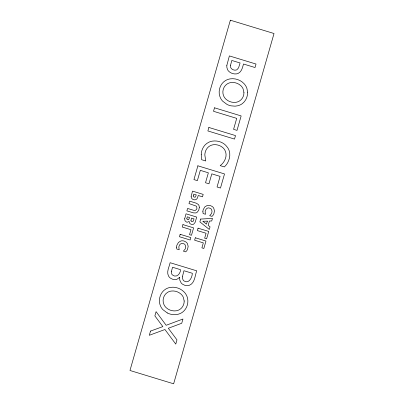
<?xml version="1.0" encoding="UTF-8"?>
<svg xmlns="http://www.w3.org/2000/svg" width="404" height="404" viewBox="0 0 404 404"><rect width="100%" height="100%" fill="white"/><g stroke="black" fill="none" stroke-linecap="round" stroke-linejoin="round"><path stroke-width="0.61" d="M167.251 312.933L162.893 309.656A13.564 12.282 21.4 0 1 160.661 306.363C157.812 300.465 159.974 292.582 165.605 289.153A13.812 12.509 21.4 0 1 170.528 287.365C175.538 286.613 180.856 288.476 184.31 292.188A13.837 12.529 21.4 0 1 187.097 296.698C189.072 302.051 187.203 308.57 182.684 312.055A13.696 12.403 21.4 0 1 177.957 314.287L175.326 314.676L171.256 314.342A15.15 13.716 21.4 0 1 167.251 312.933M176.573 247.192L176.816 249.021L179.189 249.743L178.856 247.42A6.383 5.782 21.4 0 1 179.053 246.061L179.921 244.44L181.285 243.531A3.06 2.772 21.4 0 1 182.598 243.385L184.269 243.981A3.116 2.823 21.4 0 1 185.012 244.662L185.734 246.521L185.426 248.44A5.772 5.227 21.4 0 1 185.027 249.238L183.396 251.152L185.724 251.859L186.805 250.642A7.848 7.105 21.4 0 0 187.532 249.364L188.168 246.359L187.411 243.607A5.368 4.863 21.4 0 0 185.971 242.016L184.062 241.052A5.414 4.904 21.4 0 0 180.82 241.006L178.447 242.425L176.886 245.213A10.423 9.438 21.4 0 0 176.705 245.97L176.573 247.192M202.884 211.721L203.126 213.549L205.505 214.272L205.166 211.948A6.378 5.777 21.4 0 1 205.368 210.59L206.232 208.969L207.595 208.06A3.06 2.772 21.4 0 1 208.913 207.914L210.58 208.509A3.116 2.823 21.4 0 1 211.322 209.191L212.044 211.05L211.736 212.969A5.772 5.227 21.4 0 1 211.337 213.767L209.706 215.68L212.034 216.387L213.12 215.17A7.848 7.105 21.4 0 0 213.847 213.893L214.479 210.888L213.721 208.136A5.373 4.863 21.4 0 0 212.287 206.545L210.373 205.575A5.414 4.904 21.4 0 0 207.136 205.535L204.762 206.954L203.197 209.742A10.433 9.449 21.4 0 0 203.015 210.499L202.884 211.721M201.243 154.732L201.626 159.711L205.732 160.964L204.838 154.959A15.867 14.367 21.4 0 1 205.096 152.808C205.641 149.828 207.499 147.071 210.242 145.708A10.145 9.186 21.4 0 1 214.049 144.667C217.286 144.475 220.604 145.617 223.003 147.803A9.61 8.701 21.4 0 1 224.846 150.126C227.917 155.55 224.861 162.246 220.19 165.645L224.371 166.923L226.189 164.943A19.225 17.407 21.4 0 0 227.755 162.549C229.568 159.095 230.431 154.974 229.31 151.167A13.696 12.403 21.4 0 0 227.548 147.485L225.866 145.46A14.448 13.085 21.4 0 0 222.887 143.122C219.771 141.254 215.988 140.582 212.408 141.122A13.802 12.494 21.4 0 0 208.55 142.375C205.237 144.026 202.818 147.172 201.828 150.712A17.736 16.059 21.4 0 0 201.414 152.641L201.243 154.732M199.359 207.272L198.738 210.262L197.041 212.413A3.889 3.525 21.4 0 1 195.768 212.938L193.577 212.883L186.88 210.873L187.572 208.449L193.864 210.353L195.061 210.393A2.237 2.03 21.4 0 0 195.768 210.131L196.692 209.065A3.969 3.596 21.4 0 0 196.93 208.338L196.708 206.671A2.262 2.05 21.4 0 0 196.268 206.101L188.971 203.576L189.668 201.152L196.324 203.207L198.132 204.343A3.984 3.606 21.4 0 1 198.945 205.474L199.359 207.272M247.642 92.178C247.748 96.485 245.895 100.904 242.44 103.55A13.696 12.403 21.4 0 1 237.714 105.782L235.083 106.166L231.012 105.838A15.15 13.721 21.4 0 1 227.008 104.424L222.649 101.152A13.564 12.282 21.4 0 1 220.417 97.854C217.569 91.96 219.731 84.077 225.361 80.648A13.812 12.509 21.4 0 1 230.285 78.861C235.295 78.108 240.612 79.972 244.067 83.684A13.837 12.529 21.4 0 1 246.849 88.188L247.642 92.178M191.148 196.268L191.339 197.652A3.237 2.934 21.4 0 0 193.258 199.556L193.531 199.652A3.424 3.101 21.4 0 0 195.026 199.793L195.329 199.743A3.171 2.873 21.4 0 0 196.475 199.238L197.369 198.187L198.223 195.506L202.505 196.814L203.197 194.39L192.536 191.137L191.148 196.268M184.189 301.01C184.274 304.323 182.643 307.681 179.8 309.454A10.09 9.135 21.4 0 1 176.184 310.802C172.659 311.332 168.933 310.171 166.297 307.787A10.029 9.085 21.4 0 1 163.974 304.626C161.979 300.435 163.494 294.885 167.473 292.425A10.039 9.095 21.4 0 1 171.084 291.077C174.604 290.552 178.336 291.708 180.972 294.092A10.1 9.146 21.4 0 1 183.295 297.253L184.189 301.01M243.945 92.501C244.031 95.814 242.4 99.177 239.557 100.944A10.085 9.135 21.4 0 1 235.941 102.298C232.416 102.828 228.689 101.667 226.053 99.278A10.029 9.085 21.4 0 1 223.73 96.117C221.735 91.925 223.25 86.38 227.23 83.921A10.044 9.095 21.4 0 1 230.841 82.573C234.36 82.047 238.092 83.199 240.728 85.587A10.1 9.146 21.4 0 1 243.051 88.744L243.945 92.501M182.396 276.841L182.477 278.447L183.189 280.113A3.575 3.237 21.4 0 0 184.123 280.997C188.961 284.224 192.334 277.215 192.319 273.281L183.956 270.731L182.396 276.841M190.961 220.291L191.173 221.205A1.06 0.959 21.4 0 0 191.557 221.559L193.051 221.483L194.051 218.892L191.536 218.125L190.961 220.291M179.588 277.371L179.785 280.093L181.133 282.886A6.58 5.959 21.4 0 0 182.487 284.169L184.87 285.335A6.913 6.262 21.4 0 0 186.815 285.658A6.802 6.161 21.4 0 0 189.532 285.209C195.061 282.896 194.864 275.478 196.753 270.837L170.114 262.711C169.311 266.923 166.175 271.831 168.594 276.119A6.54 5.924 21.4 0 0 170.392 278.124L172.745 279.31L175.614 279.639A5.176 4.686 21.4 0 0 176.886 279.326L179.588 277.371M230.426 65.665C229.987 68.574 233.204 70.569 235.805 70.104A3.692 3.343 21.4 0 0 236.941 69.695L238.587 67.827L240.062 62.968L231.815 60.454L230.426 65.665M193.38 195.864L193.481 196.602A0.884 0.798 21.4 0 0 193.728 196.899L194.95 197.238A0.944 0.858 21.4 0 0 195.289 197.112L196.268 194.91L193.794 194.157L193.38 195.864M186.87 218.418L186.966 219.059A1.116 1.01 21.4 0 0 187.703 219.685A1.167 1.055 21.4 0 0 188.683 219.589L189.577 217.529L187.294 216.837L186.87 218.418M226.831 65.403L226.821 67.13L227.427 69.382A6.838 6.191 21.4 0 0 228.669 71.21C230.664 73.215 233.638 74.26 236.451 73.887A6.676 6.045 21.4 0 0 238.517 73.195C241.829 71.402 242.577 67.306 243.496 64.014L255.02 67.529L256.02 64.039L229.381 55.914L226.831 65.403M184.668 218.837L185.017 220.761L186.36 221.978A2.242 2.03 21.4 0 0 187.754 222.109L189.087 221.382L189.552 223.059A2.702 2.449 21.4 0 0 190.37 223.877L191.233 224.281A3.58 3.242 21.4 0 0 191.996 224.432L192.854 224.407A2.823 2.555 21.4 0 0 193.728 224.104L195.177 222.301L196.697 217.069L186.037 213.817L184.668 218.837M171.392 271.579L171.791 274.114A3.121 2.828 21.4 0 0 172.483 274.957C176.296 278.275 180.613 273.821 180.517 269.68L172.548 267.251L171.392 271.579M230.361 20.2L129.972 370.483L173.639 383.8L274.028 33.517L230.361 20.2M150.515 331.088L149.313 335.29L164.943 329.523L175.76 344.092L176.967 339.885L168.317 328.265L181.729 323.261L182.946 319.024L166.155 325.286L156.09 311.646L154.873 315.883L162.847 326.599L150.515 331.088M197.884 165.817L193.935 179.593L197.369 180.644L200.318 170.352L208.368 172.806L205.52 182.739L208.959 183.79L211.807 173.856L220.089 176.381L217.049 186.991L220.483 188.042L224.523 173.942L197.884 165.817M208.873 127.462L207.873 130.952L234.517 139.077L235.517 135.587L208.873 127.462M214.509 107.802L213.509 111.292L236.714 118.372L233.573 129.336L237.007 130.386L241.153 115.928L214.509 107.802M180.164 234.315L179.467 236.734L190.132 239.991L190.824 237.567L180.164 234.315M182.941 224.614L182.249 227.038L190.956 229.694L189.526 234.679L191.481 235.274L193.607 227.866L182.941 224.614M195.314 237.789L194.617 240.213L203.328 242.87L201.899 247.854L203.853 248.45L205.974 241.042L195.314 237.789M198.066 228.174L197.374 230.598L206.08 233.254L204.651 238.239L206.606 238.835L208.732 231.426L198.066 228.174M200.677 219.074L199.869 221.877L209.297 229.452L210.045 226.841L208.161 225.397L209.408 221.054L211.726 220.968L212.464 218.402L200.677 219.074M207.363 221.129L206.505 224.119L202.813 221.291L207.363 221.129"/></g></svg>
